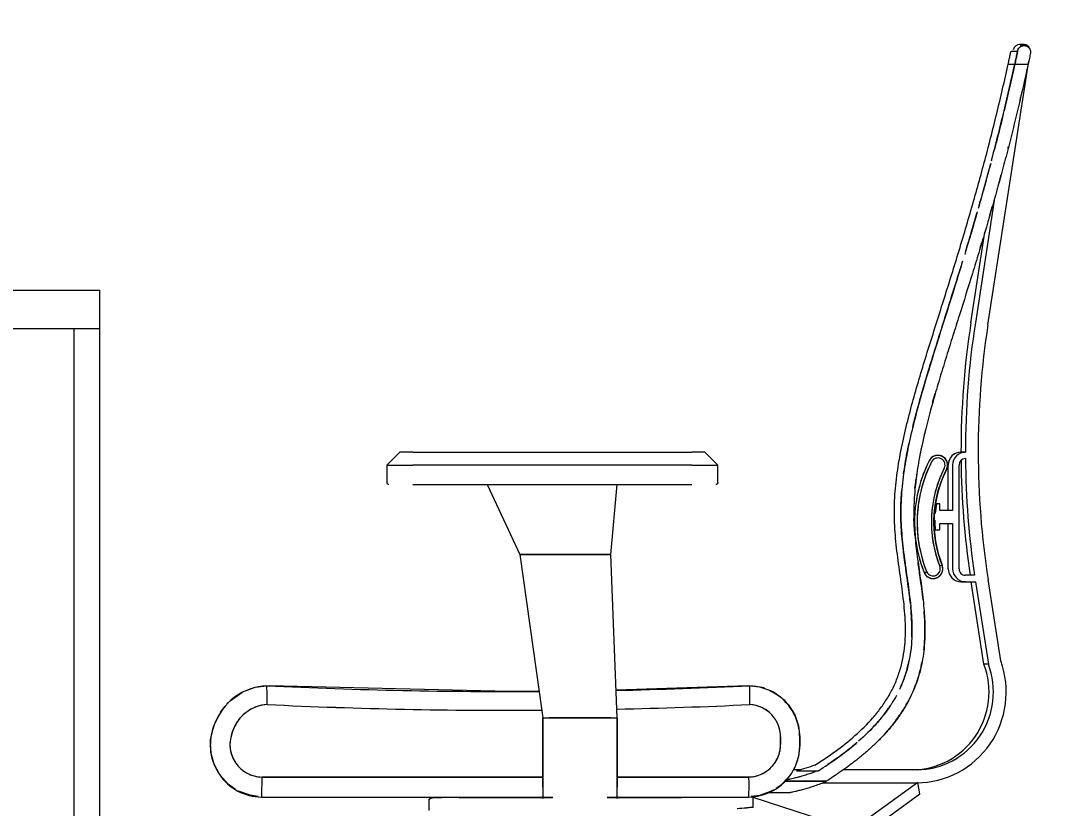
# Model space of a CAD drawing. Header units: millimetres. Extents: x -12186 to 152825, y -4386 to 9463.
# Drawn here: x 6203 to 7000, y 350 to 958 of the extents above; entities that cross this region are included whole.
import ezdxf

# ---------------------------------------------------------------- set-up
doc = ezdxf.new("R2010")
doc.units = ezdxf.units.MM
for name, color, linetype, lineweight in [('A-ANNO-DIMS', 211, 'Continuous', 5), ('A-ANNO-DIMS-100', 211, 'Continuous', 5), ('I-FURN', 30, 'Continuous', 5)]:
    doc.layers.add(name, color=color, linetype=linetype, lineweight=lineweight)
doc.styles.add('Arial_3', font='arial.ttf', dxfattribs={"width": 0.8, "height": 175})
doc.dimstyles.new('SVA_Arc_Length-1_8mm_BLUE_Arrow', dxfattribs={"dimscale": 304.8, "dimtxt": 178.545395, "dimasz": 1.041667, "dimexe": 0.656168, "dimexo": 0.0625, "dimgap": 0.164042, "dimtad": 1, "dimdec": 0, "dimrnd": 5, "dimzin": 0, "dimdsep": 46, "dimtxsty": 'Arial_3', "dimsah": 1, "dimcen": 0.09, "dimdle": 0.459318, "dimazin": 0, "dimtfac": 1, "dimtdec": 4, "dimtix": 1, "dimtmove": 0, "dimatfit": 3, "dimfxl": 1.148294, "dimfxlon": 1, "dimtvp": 1, "dimtfill": 1, "dimtolj": 1, "dimtzin": 0, "dimarcsym": 2})

# ---------------------------------------------------------------- blocks, each defined once
blk = doc.blocks.new('DSK05 - Client suite desking - 1600mm x 700mm x 720mm H_ 400mm x 500mm x 600mm H desk unit_ 50x20mm steel tubing and separator - Client suite desking-1039018-Section A-A')
at = {"layer": 'I-FURN'}
for p, q in [((5563.81, 750), (6263.81, 750)), ((5563.81, 750), (5563.81, 720)), ((6263.81, 720), (6263.81, 750)), ((5583.81, 720), (5563.81, 720)), ((5563.81, 720), (5563.81, 30)), ((5583.81, 50), (5583.81, 720)), ((6243.81, 720), (5583.81, 720)), ((5806.63, 630), (5806.63, 720)), ((6023.81, 720), (6023.81, 630)), ((6263.81, 720), (6243.81, 720)), ((6243.81, 720), (6243.81, 50)), ((6263.81, 30), (6263.81, 720)), ((5663.81, 630), (6163.81, 630)), ((5663.81, 70), (5663.81, 630)), ((6163.81, 70), (6163.81, 630)), ((6163.81, 70), (5663.81, 70)), ((5704.59, 50), (5704.59, 70)), ((5747.31, 70), (5747.31, 50)), ((6080.31, 50), (6080.31, 70)), ((6123.03, 70), (6123.03, 50)), ((6243.81, 50), (5583.81, 50)), ((5563.81, 30), (6263.81, 30))]:
    blk.add_line(p, q, dxfattribs=at)
blk = doc.blocks.new('CHR01 - Operating Chair - CHR01 - Operating Chair-V196-Section A-A')
at = {"layer": 'I-FURN'}
for p, q in [((6966.35, 934.4), (6971.46, 934.4)), ((6976.3, 939.43), (6972.88, 939.43)), ((6976.3, 939.43), (6972.88, 939.43)), ((6948.57, 723.22), (6980.12, 926.9)), ((6964.16, 924.26), (6969.28, 924.26)), ((6969.28, 924.26), (6979.54, 924.26)), ((6953.74, 821.01), (6938.84, 724.8)), ((6935.42, 724.8), (6946.24, 794.63)), ((6495.23, 625), (6485.23, 615)), ((6495.57, 625), (6495.23, 625)), ((6505.23, 625), (6495.23, 625)), ((6495.57, 625), (6495.23, 625)), ((6495.57, 625), (6495.23, 625)), ((6505.23, 625), (6720.23, 625)), ((6730.23, 625), (6720.23, 625)), ((6730.23, 625), (6729.89, 625)), ((6730.23, 625), (6729.89, 625)), ((6730.23, 625), (6729.89, 625)), ((6740.23, 615), (6730.23, 625)), ((6740.23, 615), (6730.23, 625)), ((6931.18, 624.99), (6927.77, 624.99)), ((6927.77, 624.99), (6931.18, 624.99)), ((6485.23, 615), (6485.23, 601.5)), ((6485.23, 615), (6505.23, 615)), ((6720.23, 615), (6505.23, 615)), ((6720.23, 615), (6740.23, 615)), ((6740.23, 601.5), (6740.23, 615)), ((6917.92, 580.06), (6917.92, 615)), ((6921.34, 615), (6921.34, 580.06)), ((6926.27, 535), (6926.27, 615)), ((6505.23, 600), (6720.23, 600)), ((6562.58, 600), (6587.73, 546.06)), ((6657.73, 546.06), (6662.73, 600)), ((6911.5, 585.06), (6908.79, 585.06)), ((6911.5, 580.06), (6911.5, 585.06)), ((6921.34, 580.06), (6911.5, 580.06)), ((6911.5, 565.06), (6911.5, 570.06)), ((6911.5, 570.06), (6921.34, 570.06)), ((6917.92, 535), (6917.92, 570.06)), ((6921.34, 570.06), (6921.34, 535)), ((6907.88, 565.06), (6911.5, 565.06)), ((6587.73, 546.1), (6605.35, 420)), ((6592.71, 546.1), (6587.73, 546.1)), ((6587.73, 546.06), (6592.73, 546.06)), ((6592.73, 546.1), (6652.73, 546.1)), ((6652.73, 546.06), (6592.73, 546.06)), ((6657.73, 546.1), (6652.73, 546.1)), ((6652.73, 546.06), (6657.73, 546.06)), ((6662.73, 420), (6657.73, 546.1)), ((6913.19, 537.74), (6911.37, 537.02)), ((6938.22, 530), (6931.19, 530)), ((6958.48, 463.94), (6948.67, 526.79)), ((6927.77, 525), (6931.19, 525)), ((6931.19, 525), (6927.77, 525)), ((6927.77, 525), (6931.19, 525)), ((6931.19, 525), (6938.98, 525)), ((6945.49, 461.39), (6935.57, 525)), ((6938.98, 525), (6948.91, 461.39)), ((6948.91, 461.39), (6945.49, 461.39)), ((6661.84, 441.51), (6763.56, 445)), ((6352.1, 414.57), (6351.22, 412.06)), ((6351.32, 412.33), (6352.2, 414.84)), ((6657.73, 420), (6610.35, 420)), ((6610.35, 420), (6657.73, 420)), ((6365.28, 406.78), (6365.12, 406.26)), ((6365.55, 407.67), (6366.42, 410.16)), ((6366.44, 410.17), (6365.57, 407.67)), ((6788.63, 405.28), (6788.64, 399.41)), ((6788.65, 399.4), (6788.64, 405.26)), ((6803.47, 398.89), (6803.47, 404.73)), ((6803.56, 405), (6803.56, 399.14)), ((6787.39, 391.52), (6787.55, 392.04)), ((6804.17, 380), (6798.48, 380)), ((6800.89, 379.04), (6817.18, 379.04)), ((6893.7, 380), (6836.58, 380)), ((6605.88, 374.38), (6388.71, 374.38)), ((6388.72, 374.38), (6605.88, 374.38)), ((6662.2, 374.38), (6764.06, 374.38)), ((6764.06, 374.38), (6662.2, 374.38)), ((6764.06, 374.38), (6764.08, 369.81)), ((6764.08, 369.81), (6764.08, 365.56)), ((6791.74, 371.1), (6824.02, 371.1)), ((6823.91, 371.1), (6791.74, 371.1)), ((6821.5, 370), (6893.7, 370)), ((6894.55, 370.17), (6844.11, 333.53)), ((6896.1, 361.41), (6894.55, 370.17)), ((6388.41, 358.87), (6613.11, 358.87)), ((6605.35, 357.8), (6605.35, 359.44)), ((6654.98, 358.87), (6764.02, 358.87)), ((6662.73, 359.44), (6662.73, 357.8)), ((6764.06, 361.85), (6764.02, 358.87)), ((6764.08, 365.56), (6764.06, 361.85)), ((6767.58, 350.93), (6767.58, 359.59)), ((6779.73, 362.48), (6796.14, 362.48)), ((6843.98, 323.54), (6896.1, 361.41)), ((6517.58, 357.13), (6517.58, 348.57)), ((6522.58, 358.57), (6522.24, 358.57)), ((6522.58, 358.57), (6522.41, 358.57)), ((6522.58, 358.57), (6527.58, 358.57)), ((6540.52, 358.57), (6539.58, 358.57)), ((6540.52, 358.57), (6539.58, 358.57)), ((6540.52, 358.57), (6575.89, 358.57)), ((6575.89, 358.57), (6612.9, 358.57)), ((6654.92, 358.57), (6691.07, 358.57)), ((6691.07, 358.57), (6704.74, 358.57)), ((6767.58, 350.93), (6767.58, 358.57)), ((6844.11, 333.53), (6767.58, 358.57))]:
    blk.add_line(p, q, dxfattribs=at)
at = {"layer": 'I-FURN', "flags": 128}
for points in [[(6916.68, 611.61), (6916.81, 611.88), (6916.93, 612.15), (6917.03, 612.43), (6917.13, 612.72), (6917.22, 613), (6917.29, 613.29), (6917.35, 613.59), (6917.4, 613.88), (6917.44, 614.18), (6917.47, 614.48), (6917.48, 614.78), (6917.49, 615.08), (6917.48, 615.38), (6917.46, 615.68), (6917.42, 615.98), (6917.38, 616.27), (6917.32, 616.57), (6917.25, 616.86), (6917.17, 617.15), (6917.08, 617.43), (6916.98, 617.72), (6916.86, 617.99), (6916.74, 618.27), (6916.6, 618.53), (6916.46, 618.79), (6916.3, 619.05), (6916.13, 619.3), (6915.95, 619.54), (6915.77, 619.78), (6915.57, 620), (6915.37, 620.22), (6915.16, 620.43), (6914.93, 620.64), (6914.7, 620.83), (6914.47, 621.01), (6914.22, 621.19), (6913.97, 621.35), (6913.72, 621.51), (6913.45, 621.65), (6913.18, 621.78), (6912.91, 621.91), (6912.63, 622.02), (6912.35, 622.12), (6912.06, 622.21), (6911.77, 622.28), (6911.48, 622.35), (6911.18, 622.4), (6910.89, 622.44), (6910.59, 622.47), (6910.29, 622.49), (6909.99, 622.5), (6909.69, 622.49), (6909.39, 622.48), (6909.09, 622.45), (6908.79, 622.4), (6908.5, 622.35), (6908.21, 622.28), (6907.92, 622.21), (6907.63, 622.12), (6907.35, 622.02), (6907.07, 621.91), (6906.79, 621.79), (6906.53, 621.65), (6906.26, 621.51), (6906, 621.35), (6905.75, 621.19), (6905.51, 621.02), (6905.27, 620.83), (6905.04, 620.64), (6904.82, 620.44), (6904.61, 620.23), (6904.4, 620.01), (6904.21, 619.78), (6904.02, 619.54), (6903.84, 619.3), (6903.68, 619.05), (6903.52, 618.8), (6903.37, 618.54), (6903.3, 618.39)], [(6903.3, 618.39), (6901.47, 614.61), (6899.8, 610.76), (6898.29, 606.84), (6896.93, 602.87), (6895.73, 598.84), (6894.69, 594.77), (6893.82, 590.66), (6893.11, 586.52), (6892.57, 582.36), (6892.19, 578.18), (6891.99, 573.98), (6891.95, 569.78), (6892.07, 565.58)], [(6913.26, 537.77), (6912, 541.14), (6910.88, 544.56), (6909.89, 548.03), (6909.05, 551.53), (6908.34, 555.06), (6907.78, 558.61), (6907.36, 562.19), (6907.09, 565.78), (6906.95, 569.37), (6906.96, 572.97), (6907.12, 576.57), (6907.42, 580.16), (6907.86, 583.73), (6908.44, 587.28), (6909.17, 590.81), (6910.04, 594.3), (6911.04, 597.76), (6912.19, 601.17), (6913.46, 604.54), (6914.88, 607.85), (6916.42, 611.1), (6916.68, 611.61)], [(6486.73, 600), (6486.67, 600), (6486.61, 600), (6486.55, 600.01), (6486.49, 600.02), (6486.43, 600.03), (6486.38, 600.04), (6486.32, 600.06), (6486.26, 600.08), (6486.2, 600.1), (6486.15, 600.12), (6486.09, 600.14), (6486.04, 600.17), (6485.99, 600.2), (6485.94, 600.23), (6485.89, 600.26), (6485.84, 600.3), (6485.79, 600.33), (6485.74, 600.37), (6485.7, 600.41), (6485.66, 600.45), (6485.62, 600.5), (6485.58, 600.54), (6485.54, 600.59), (6485.5, 600.64), (6485.47, 600.69), (6485.44, 600.74), (6485.41, 600.79), (6485.38, 600.85), (6485.36, 600.9), (6485.33, 600.96), (6485.31, 601.01), (6485.3, 601.07), (6485.28, 601.13), (6485.27, 601.19), (6485.25, 601.25), (6485.25, 601.3), (6485.24, 601.36), (6485.23, 601.42)], [(6486.73, 600), (6486.67, 600), (6486.61, 600), (6486.55, 600.01), (6486.49, 600.02), (6486.43, 600.03), (6486.38, 600.04), (6486.32, 600.06), (6486.26, 600.08), (6486.2, 600.1), (6486.15, 600.12), (6486.09, 600.14), (6486.04, 600.17), (6485.99, 600.2), (6485.94, 600.23), (6485.89, 600.26), (6485.84, 600.3), (6485.79, 600.33), (6485.74, 600.37), (6485.7, 600.41), (6485.66, 600.45), (6485.62, 600.5), (6485.58, 600.54), (6485.54, 600.59), (6485.5, 600.64), (6485.47, 600.69), (6485.44, 600.74), (6485.41, 600.79), (6485.38, 600.85), (6485.36, 600.9), (6485.33, 600.96), (6485.31, 601.01), (6485.3, 601.07), (6485.28, 601.13), (6485.27, 601.19), (6485.25, 601.25), (6485.25, 601.3), (6485.24, 601.36), (6485.23, 601.42)], [(6740.23, 601.44), (6740.23, 601.38), (6740.22, 601.32), (6740.21, 601.26), (6740.2, 601.2), (6740.19, 601.14), (6740.17, 601.09), (6740.16, 601.03), (6740.14, 600.97), (6740.11, 600.92), (6740.09, 600.86), (6740.06, 600.81), (6740.03, 600.75), (6740, 600.7), (6739.97, 600.65), (6739.94, 600.6), (6739.9, 600.56), (6739.86, 600.51), (6739.82, 600.47), (6739.78, 600.42), (6739.73, 600.38), (6739.69, 600.34), (6739.64, 600.31), (6739.59, 600.27), (6739.54, 600.24), (6739.49, 600.21), (6739.44, 600.18), (6739.39, 600.15), (6739.33, 600.12), (6739.28, 600.1), (6739.22, 600.08), (6739.16, 600.06), (6739.11, 600.05), (6739.05, 600.03), (6738.99, 600.02), (6738.93, 600.01), (6738.87, 600.01), (6738.81, 600), (6738.75, 600), (6738.73, 600)], [(6740.23, 601.44), (6740.23, 601.38), (6740.22, 601.32), (6740.21, 601.26), (6740.2, 601.2), (6740.19, 601.14), (6740.17, 601.09), (6740.16, 601.03), (6740.14, 600.97), (6740.11, 600.92), (6740.09, 600.86), (6740.06, 600.81), (6740.03, 600.75), (6740, 600.7), (6739.97, 600.65), (6739.94, 600.6), (6739.9, 600.56), (6739.86, 600.51), (6739.82, 600.47), (6739.78, 600.42), (6739.73, 600.38), (6739.69, 600.34), (6739.64, 600.31), (6739.59, 600.27), (6739.54, 600.24), (6739.49, 600.21), (6739.44, 600.18), (6739.39, 600.15), (6739.33, 600.12), (6739.28, 600.1), (6739.22, 600.08), (6739.16, 600.06), (6739.11, 600.05), (6739.05, 600.03), (6738.99, 600.02), (6738.93, 600.01), (6738.87, 600.01), (6738.81, 600), (6738.75, 600), (6738.73, 600)], [(6893.21, 554.73), (6893.46, 553.07), (6894.26, 548.95), (6895.22, 544.86), (6896.34, 540.81), (6897.62, 536.81), (6899.07, 532.87), (6899.57, 531.61)], [(6899.57, 531.61), (6899.71, 531.34), (6899.86, 531.08), (6900.02, 530.83), (6900.19, 530.58), (6900.37, 530.34), (6900.56, 530.11), (6900.76, 529.89), (6900.97, 529.67), (6901.19, 529.47), (6901.42, 529.27), (6901.65, 529.08), (6901.89, 528.9), (6902.14, 528.73), (6902.39, 528.57), (6902.65, 528.42), (6902.92, 528.28), (6903.19, 528.16), (6903.46, 528.04), (6903.74, 527.93), (6904.03, 527.84), (6904.32, 527.75), (6904.61, 527.68), (6904.9, 527.62), (6905.2, 527.57), (6905.5, 527.54), (6905.79, 527.51), (6906.09, 527.5), (6906.39, 527.5), (6906.69, 527.51), (6906.99, 527.54), (6907.29, 527.57), (6907.59, 527.62), (6907.88, 527.68), (6908.17, 527.75), (6908.46, 527.83), (6908.75, 527.92), (6909.03, 528.03), (6909.3, 528.15), (6909.58, 528.27), (6909.84, 528.41), (6910.1, 528.56), (6910.36, 528.72), (6910.6, 528.89), (6910.85, 529.07), (6911.08, 529.26), (6911.3, 529.45), (6911.52, 529.66), (6911.73, 529.87), (6911.93, 530.1), (6912.12, 530.33), (6912.31, 530.57), (6912.48, 530.81), (6912.64, 531.07), (6912.79, 531.32), (6912.93, 531.59), (6913.07, 531.86), (6913.19, 532.13), (6913.29, 532.41), (6913.39, 532.7), (6913.48, 532.98), (6913.55, 533.27), (6913.62, 533.57), (6913.67, 533.86), (6913.71, 534.16), (6913.74, 534.46), (6913.75, 534.76), (6913.75, 535.06), (6913.75, 535.36), (6913.73, 535.66), (6913.69, 535.96), (6913.65, 536.25), (6913.59, 536.55), (6913.53, 536.84), (6913.45, 537.13), (6913.36, 537.41), (6913.25, 537.7), (6913.23, 537.76)], [(6361.86, 430.78), (6364.31, 433.21), (6373.35, 439.62), (6375.2, 440.56)], [(6375.45, 440.68), (6383.68, 443.64), (6394.68, 445)], [(6394.68, 445), (6579.12, 440.63), (6602.39, 440.7)], [(6763.56, 445), (6772.46, 444), (6780.91, 441.04), (6788.5, 436.27), (6794.83, 429.94), (6799.59, 422.36), (6802.55, 413.9), (6803.56, 405)], [(6352.2, 414.84), (6357.11, 424.78), (6360.1, 428.79)], [(6605.35, 420), (6605.35, 400.54), (6605.35, 388.67), (6605.35, 381.18), (6605.35, 375.89), (6605.35, 371.97), (6605.35, 369.09), (6605.35, 366.85), (6605.35, 365.04), (6605.35, 363.53), (6605.35, 362.18), (6605.35, 360.86), (6605.35, 359.44), (6605.35, 357.8)], [(6605.35, 366.62), (6605.35, 368.32), (6605.35, 370.05), (6605.35, 371.93), (6605.35, 374.06), (6605.35, 376.51), (6605.35, 379.18), (6605.35, 381.78), (6605.35, 384.71), (6605.35, 389.79), (6605.35, 400.72), (6605.35, 420)], [(6605.35, 420), (6605.52, 420), (6606.02, 420), (6606.81, 420), (6607.85, 420), (6609.06, 420), (6610.35, 420)], [(6657.73, 420), (6659.03, 420), (6660.23, 420), (6661.27, 420), (6662.06, 420), (6662.56, 420), (6662.73, 420)], [(6662.73, 357.8), (6662.73, 359.44), (6662.73, 360.86), (6662.73, 362.18), (6662.73, 363.53), (6662.73, 365.04), (6662.73, 366.85), (6662.73, 369.09), (6662.73, 371.97), (6662.73, 375.89), (6662.73, 381.18), (6662.73, 388.67), (6662.73, 400.54), (6662.73, 420)], [(6662.73, 420), (6662.73, 400.72), (6662.73, 389.79), (6662.73, 384.71), (6662.73, 381.78), (6662.73, 379.18), (6662.73, 376.51), (6662.73, 374.06), (6662.73, 371.93), (6662.73, 370.05), (6662.73, 368.32), (6662.73, 366.62)], [(6349.47, 393.53), (6349.27, 403.04), (6351.32, 412.33)], [(6803.56, 399.14), (6802.55, 390.24), (6799.59, 381.78), (6798.52, 379.7)], [(6356.14, 376.45), (6351.92, 384.34), (6349.51, 393.26)], [(6368.56, 364.8), (6362.85, 368.94), (6356.57, 375.83)], [(6797.16, 377.44), (6794.83, 374.2), (6788.5, 367.86), (6785.25, 365.54)], [(6385.88, 359.27), (6379.64, 360.27), (6370.81, 363.55)], [(6782.98, 364.17), (6780.91, 363.1), (6772.46, 360.14), (6765.95, 359.21)]]:
    blk.add_lwpolyline(points, dxfattribs=at)
at = {"layer": 'I-FURN'}
for centre, radius, start, end in [((6909.99, 615), 7.5, 333.10345, 153.10345), ((6909.99, 615), 7.5, 63.10345, 108.10345), ((6909.99, 615), 7.5, 72.36113, 93.10345), ((6909.99, 615), 7.5, 82.51005, 93.10345), ((6996.94, 570.89), 103, 153.10345, 201.92044), ((6996.94, 570.89), 105, 153.10345, 168.56772), ((6996.94, 570.89), 103, 153.10345, 167.75228), ((6996.94, 570.89), 105, 153.10345, 158.29576), ((6909.99, 615), 7.5, 118.91051, 153.10345), ((6909.99, 615), 5.5, 333.10345, 153.10345), ((6909.99, 615), 5.5, 333.10345, 153.10345), ((6909.99, 615), 7.5, 22.70557, 53.84578), ((6909.99, 615), 7.5, 333.10345, 7.2964), ((6996.94, 570.89), 92, 153.10345, 201.59352), ((6996.94, 570.89), 92, 153.10345, 201.59352), ((6996.94, 570.89), 90, 153.10345, 201.59352), ((6996.94, 570.89), 92, 153.10345, 165.44163), ((6996.94, 570.89), 90, 153.10345, 157.35995), ((6996.94, 570.89), 90, 153.10345, 154.05082), ((6996.94, 570.89), 105, 166.34657, 170.36968), ((6996.94, 570.89), 105, 167.75154, 170.36968), ((6996.94, 570.89), 103, 167.75516, 187.26554), ((6996.94, 570.89), 90, 167.66257, 171.94952), ((6996.94, 570.89), 90, 165.44163, 167.63836), ((6996.94, 570.89), 103, 170.46835, 172.09926), ((6996.94, 570.89), 92, 171.9719, 182.72507), ((6996.94, 570.89), 105, 175.80427, 191.33468), ((6996.94, 570.89), 105, 182.34825, 185.19339), ((6996.94, 570.89), 90, 180.33935, 181.31963), ((6996.94, 570.89), 90, 182.03592, 187.0344), ((6996.94, 570.89), 105, 182.95596, 185.19339), ((6996.94, 570.89), 105, 186.23046, 189.66319), ((6996.94, 570.89), 105, 186.23046, 187.32368), ((6996.94, 570.89), 103, 182.92463, 184.55466), ((6996.94, 570.89), 103, 187.27048, 201.92044), ((6996.94, 570.89), 92, 187.05861, 201.32829), ((6996.94, 570.89), 105, 195.64717, 201.97177), ((6996.94, 570.89), 105, 195.68435, 201.97177), ((6996.94, 570.89), 90, 197.33702, 201.59352), ((6906.25, 535), 7.5, 206.89655, 21.59352), ((6906.25, 535), 5.5, 207.72761, 21.59352), ((6906.25, 535), 5.5, 207.72761, 21.59352), ((6996.94, 570.89), 90, 200.62428, 201.59352), ((6906.25, 535), 7.5, 348.32602, 21.59352), ((6906.25, 535), 7.5, 213.4729, 265.12887), ((6906.25, 535), 7.5, 236.01271, 294.24503), ((6906.25, 535), 7.5, 249.58894, 265.12887), ((6906.25, 535), 5.5, 265.68291, 309.14939), ((6906.25, 535), 5.5, 273.81126, 294.66056), ((6906.25, 535), 7.5, 300.44373, 334.38159), ((6763.56, 405), 40, 71.4219, 75), ((6763.56, 405), 40, 71.4219, 75), ((6763.56, 405), 40, 56.56061, 61.91702), ((6763.56, 405), 40, 56.56061, 61.91702), ((6763.56, 405), 40, 42.23201, 47.76799), ((6763.56, 405), 40, 42.23201, 47.76799), ((6763.56, 405), 40, 28.08298, 32.94621), ((6763.56, 405), 40, 28.08298, 32.94621), ((6763.56, 405), 40, 15, 18.5781), ((6763.56, 405), 40, 15, 18.5781), ((6763.56, 399.14), 40, 341.4219, 345), ((6763.56, 399.14), 40, 341.4219, 345), ((6690.72, 1568.49), 1210, 269.04262, 269.89077), ((6763.56, 399.14), 40, 285, 288.5781), ((6763.56, 399.14), 40, 285, 288.5781), ((6690.72, 1558.49), 1210, 273.05423, 273.40495)]:
    blk.add_arc(centre, radius, start, end, dxfattribs=at)
for centre, major_axis, ratio, start_param, end_param in [((6972.88, 934.43), (0, 5), 0.984808, 6.127178, 7.69796), ((6972.88, 934.43), (0, 5), 0.984808, 6.127178, 7.69796), ((6976.3, 934.43), (0, 5), 0.984808, 1.152977, 1.277633), ((6976.3, 934.43), (0, 5), 0.984808, 5.341787, 6.912569), ((6976.3, 934.43), (0, 5), 0.984808, 5.341787, 6.650772), ((7558.05, 625.35), (0, 640), 0.984808, 1.414774, 1.571345), ((7561.46, 625.35), (0, 640), 0.984808, 1.414774, 1.571345), ((7561.46, 625.35), (0, 630), 0.984808, 1.414803, 1.727876), ((6927.77, 615), (0, 10), 0.984808, 0, 1.570796), ((6927.77, 615), (0, 10), 0.984808, 0, 0.785398), ((6931.18, 615), (0, 10), 0.984808, 0, 1.570796), ((6931.2, 615), (0, 5.01), 0.984808, 0, 1.570796), ((7558.05, 625.35), (0, 640), 0.984808, 1.581267, 1.72033), ((7561.46, 625.35), (0, 640), 0.984808, 1.579135, 1.72033), ((6996.32, 570.89), (0, 90), 0.984808, 1.412767, 1.494409), ((6996.32, 570.89), (0, 90), 0.984808, 1.5536, 1.635692), ((6927.77, 535), (0, 10), 0.984808, 1.570796, 3.141593), ((6931.19, 535), (0, 10), 0.984808, 1.570796, 3.141593), ((6931.19, 535), (0, 5), 0.984808, 1.570796, 3.141593), ((6927.77, 535), (0, 10), 0.984808, 2.617994, 3.141593), ((6893.7, 440), (0, 70), 0.984808, 3.141593, 5.061455), ((6890.29, 440), (0, 60), 0.984808, 3.141593, 5.076891), ((6893.7, 440), (0, 60), 0.984808, 3.141593, 5.076891), ((6394.67, 399.82), (-43.08, 13.19), 0.99849, 5.054016, 6.246812), ((6575.74, 4320.08), (-3714.79, 1137.81), 0.99849, 1.820444, 1.874467), ((6575.74, 4320.08), (-3714.79, 1137.81), 0.99849, 1.889768, 1.916299), ((6763.44, 404.79), (-38.28, 11.73), 0.99849, 4.461436, 4.973345), ((6763.44, 404.79), (-38.28, 11.73), 0.99849, 3.437617, 4.424123), ((6394.83, 400.35), (-28.74, 8.8), 0.99849, 5.074652, 6.246812), ((6394.84, 400.35), (-28.74, 8.8), 0.99849, 5.074982, 6.012238), ((6575.9, 4320.6), (-3729.13, 1142.21), 0.99849, 1.820639, 1.874959), ((6575.91, 4320.6), (-3729.14, 1142.21), 0.99849, 1.820639, 1.874946), ((6575.91, 4320.6), (-3729.14, 1142.21), 0.99849, 1.889786, 1.916115), ((6575.9, 4320.6), (-3729.13, 1142.21), 0.99849, 1.889792, 1.916117), ((6763.6, 405.32), (-23.94, 7.33), 0.99849, 3.437617, 4.950983), ((6763.61, 405.31), (-23.94, 7.33), 0.99849, 4.446968, 4.950965), ((6763.61, 405.31), (-23.94, 7.33), 0.99849, 4.194811, 4.446379), ((6394.84, 400.35), (-28.74, 8.8), 0.99849, 6.012726, 6.246749), ((6763.61, 405.31), (-23.94, 7.33), 0.99849, 3.690003, 3.941794), ((6389.1, 398.91), (-38.34, 11.74), 0.99849, 6.246209, 8.133431), ((6389.26, 399.43), (-24, 7.35), 0.99849, 6.246209, 8.128628), ((6389.27, 399.43), (-24, 7.35), 0.99849, 6.246494, 6.481177), ((6389.27, 399.43), (-24, 7.35), 0.99849, 0.198575, 0.433345), ((6763.44, 398.85), (-38.28, 11.73), 0.99849, 1.881969, 3.440155), ((6763.6, 399.38), (-23.94, 7.33), 0.99849, 1.886022, 3.440155), ((6763.61, 399.38), (-23.94, 7.33), 0.99849, 3.200083, 3.440228), ((6389.27, 399.43), (-24, 7.35), 0.99849, 0.433842, 0.668691), ((6763.61, 399.38), (-23.94, 7.33), 0.99849, 2.922128, 3.181273), ((6389.27, 399.43), (-24, 7.35), 0.99849, 0.669109, 0.904028), ((6389.27, 399.43), (-24, 7.35), 0.99849, 0.904375, 1.139355), ((6763.61, 399.38), (-23.94, 7.33), 0.99849, 2.713319, 2.858767), ((6763.44, 398.85), (-23.94, 7.33), 0.99849, 2.997777, 3.057364), ((6763.45, 398.85), (-23.94, 7.33), 0.99849, 3.000072, 3.052467), ((6389.27, 399.43), (-24, 7.35), 0.99849, 1.139642, 1.374279), ((6389.27, 399.43), (-24, 7.35), 0.99849, 1.374909, 1.609685), ((6389.27, 399.43), (-24, 7.35), 0.99849, 1.610176, 1.845053), ((6763.61, 399.38), (-23.94, 7.33), 0.99849, 1.885638, 2.126841), ((6763.61, 399.38), (-23.94, 7.33), 0.99849, 2.144693, 2.369162), ((6763.61, 399.38), (-23.94, 7.33), 0.99849, 2.466185, 2.662983), ((6757.31, 528.16), (-136.34, 87.41), 0.977527, 2.512195, 2.515971)]:
    blk.add_ellipse(centre, major_axis=major_axis, ratio=ratio, start_param=start_param, end_param=end_param, dxfattribs=at)
for points in [[(6964.16, 924.26), (6964.44, 925.57), (6964.99, 928.06), (6965.74, 931.53), (6966.16, 933.49), (6966.35, 934.4)], [(6971.46, 934.4), (6971.27, 933.49), (6971.06, 932.51), (6970.83, 931.44)], [(6970.83, 931.45), (6971.06, 932.52), (6971.27, 933.51), (6971.46, 934.4)], [(6981.39, 932.84), (6981.12, 931.62), (6980.55, 928.91), (6979.89, 925.84), (6979.54, 924.26)], [(6970.09, 928.02), (6969.83, 926.82), (6969.56, 925.57), (6969.28, 924.26)], [(6969.28, 924.26), (6969.56, 925.55), (6969.83, 926.81), (6970.09, 928.02)], [(6970.09, 928.02), (6970.35, 929.22), (6970.6, 930.37), (6970.83, 931.45)], [(6970.83, 931.44), (6970.6, 930.37), (6970.35, 929.22), (6970.09, 928.02)], [(6969.28, 924.26), (6966.65, 912.27), (6963.9, 900.28), (6961.02, 888.36)], [(6973.08, 895.72), (6973.26, 896.5), (6973.58, 897.87), (6973.78, 898.71), (6973.85, 899)], [(6964.05, 859.1), (6964.18, 859.62), (6964.32, 860.14), (6964.45, 860.66)], [(6950.71, 847.71), (6949.97, 844.93), (6949.23, 842.18), (6948.49, 839.43)], [(6943.65, 821.93), (6942.82, 818.99), (6941.99, 816.03), (6941.13, 813.06)], [(6940.37, 810.41), (6937.25, 799.57), (6933.93, 788.38), (6930.63, 777.53)], [(6905.94, 663.25), (6906.6, 665.6), (6907.26, 667.95), (6907.94, 670.29)], [(6885.09, 618.12), (6885.59, 621.01), (6886.13, 623.9), (6886.7, 626.77)], [(6892.32, 596.92), (6892.54, 599.24), (6892.79, 601.55), (6893.08, 603.86)], [(6881.67, 589.02), (6881.55, 586.82), (6881.47, 584.62), (6881.42, 582.43)], [(6884.2, 542.57), (6883.98, 544.24), (6883.76, 545.91), (6883.56, 547.57)], [(6883.67, 546.67), (6884.16, 542.79), (6884.69, 538.92), (6885.24, 535.05)], [(6885.55, 532.84), (6885.43, 533.67), (6885.31, 534.51), (6885.19, 535.34)], [(6889.57, 498.71), (6889.73, 496.28), (6889.84, 493.85), (6889.9, 491.42)], [(6392.87, 430.3), (6392.83, 433.35), (6392.77, 439.21), (6392.69, 443.35), (6392.65, 444.77)], [(6765.05, 430.28), (6765.06, 431.8), (6765.05, 434.79), (6765.01, 438.86), (6764.95, 442.29), (6764.9, 444.03), (6764.87, 444.75)], [(6872.57, 428.29), (6872.17, 427.7), (6871.76, 427.12), (6871.36, 426.55)], [(6817.79, 379.25), (6822.68, 382.3), (6832.6, 388.87), (6842.31, 396.38), (6846.96, 400.35)], [(6815.17, 383.6), (6812.83, 382.73), (6808.11, 381.09), (6803.31, 379.68), (6800.89, 379.04)], [(6388.71, 374.38), (6388.69, 372.83), (6388.65, 369.76), (6388.57, 365.47), (6388.49, 361.73), (6388.44, 359.73), (6388.41, 358.87)], [(6823.03, 370.56), (6823.18, 370.65), (6823.47, 370.83), (6823.76, 371.01), (6823.91, 371.1)]]:
    blk.add_open_spline(points, degree=3, dxfattribs=at)
for points, knots in [([(6971.46, 934.4), (6971.51, 934.68), (6971.64, 935.23), (6971.91, 935.86), (6972.18, 936.32), (6972.4, 936.63), (6972.6, 936.88), (6972.75, 937.05), (6972.85, 937.14), (6972.92, 937.21), (6972.99, 937.28), (6973.08, 937.37), (6973.25, 937.52), (6973.45, 937.67), (6973.66, 937.82), (6973.83, 937.93), (6973.99, 938.01), (6974.12, 938.08), (6974.22, 938.13), (6974.32, 938.18), (6974.47, 938.25), (6974.66, 938.33), (6974.9, 938.41), (6975.24, 938.51), (6975.69, 938.6), (6976.14, 938.64), (6976.5, 938.65), (6976.88, 938.63), (6977.27, 938.58), (6977.64, 938.5), (6977.91, 938.42), (6978.13, 938.35), (6978.28, 938.29), (6978.44, 938.22), (6978.61, 938.14), (6978.81, 938.05), (6978.99, 937.94), (6979.21, 937.8), (6979.42, 937.66), (6979.59, 937.52), (6979.69, 937.44), (6979.77, 937.37), (6979.84, 937.3), (6979.94, 937.21), (6980.1, 937.05), (6980.31, 936.81), (6980.54, 936.51), (6980.76, 936.18), (6980.95, 935.83), (6981.11, 935.46), (6981.24, 935.07), (6981.38, 934.52), (6981.48, 933.78), (6981.44, 933.15), (6981.39, 932.84)], [0, 0, 0, 0, 0.055556, 0.111111, 0.138889, 0.166667, 0.194444, 0.208333, 0.215278, 0.222222, 0.229167, 0.236111, 0.25, 0.277778, 0.291667, 0.305556, 0.319444, 0.326389, 0.333333, 0.340278, 0.347222, 0.361111, 0.375, 0.388889, 0.416667, 0.444444, 0.458333, 0.472222, 0.5, 0.513889, 0.527778, 0.541667, 0.548611, 0.555556, 0.569444, 0.583333, 0.597222, 0.611111, 0.638889, 0.652778, 0.659722, 0.666667, 0.673611, 0.680556, 0.694444, 0.722222, 0.75, 0.777778, 0.805556, 0.833333, 0.861111, 0.888889, 0.944444, 1, 1, 1, 1]), ([(6976.23, 938.64), (6976.32, 938.64), (6976.5, 938.65), (6976.88, 938.63), (6977.27, 938.58), (6977.64, 938.5), (6977.91, 938.42), (6978.13, 938.35), (6978.24, 938.3), (6978.28, 938.29)], [-0.5555556, -0.5555556, -0.5555556, -0.5555556, -0.5416667, -0.5277778, -0.5, -0.4861111, -0.4722222, -0.4583333, -0.4513889, -0.4513889, -0.4513889, -0.4513889]), ([(6815.17, 383.6), (6820.32, 386.82), (6830.85, 393.82), (6846.31, 406.02), (6857.85, 417.42), (6865.88, 427.36), (6871.2, 435.2), (6875.85, 443.7), (6879.63, 452.79), (6882.37, 462.17), (6884.06, 471.47), (6884.91, 480.79), (6885.04, 490.4), (6884.56, 500.1), (6883.64, 509.78), (6882.43, 519.44), (6880.59, 532.43), (6878.26, 548.67), (6876.7, 564.82), (6876.32, 577.75), (6876.6, 590.6), (6878.07, 606.63), (6881.23, 625.7), (6885.39, 644.51), (6890.29, 663.25), (6895.53, 681.44), (6901.04, 699.56), (6906.94, 718.42), (6912.93, 737.36), (6918.6, 755.41), (6926.04, 779.42), (6933.83, 805.53), (6940.74, 829.99), (6945.74, 848.33), (6950.66, 867.18), (6956.94, 892.41), (6961.36, 911.52), (6964.16, 924.26)], [0, 0, 0, 0, 0.033333, 0.066667, 0.1, 0.116667, 0.133333, 0.15, 0.166667, 0.183333, 0.2, 0.216667, 0.233333, 0.25, 0.266667, 0.283333, 0.3, 0.333333, 0.366667, 0.383333, 0.4, 0.433333, 0.466667, 0.5, 0.533333, 0.566667, 0.6, 0.633333, 0.666667, 0.7, 0.733333, 0.8, 0.833333, 0.866667, 0.9, 0.933333, 1, 1, 1, 1]), ([(6979.54, 924.26), (6977.17, 913.36), (6973.44, 897), (6968.17, 875.3), (6964.07, 859.07), (6959.85, 843.02), (6954.03, 821.65), (6947.77, 799.84), (6941.47, 778.75), (6935.03, 757.66), (6928.24, 736.07), (6921.57, 714.95), (6916.6, 699.08), (6911.73, 683.23), (6905.47, 661.99), (6899.7, 640.36), (6895.23, 618.76), (6893.15, 605.25), (6892.02, 594.22), (6891.5, 585.85), (6891.35, 577.51), (6891.59, 569.29), (6892.16, 561.09), (6893.01, 552.79), (6894.05, 544.46), (6895.21, 536.14), (6896.41, 527.8), (6897.56, 519.39), (6898.59, 510.97), (6899.4, 502.6), (6899.91, 494.24), (6900.05, 485.84), (6899.73, 477.49), (6898.9, 469.26), (6897.49, 461.12), (6895.47, 453.04), (6892.82, 445.15), (6889.58, 437.55), (6885.77, 430.23), (6881.39, 423.16), (6877.34, 417.53), (6873.9, 413.18), (6871.22, 410.02), (6868.45, 406.92), (6864.63, 402.88), (6859.63, 398), (6854.48, 393.42), (6850.34, 389.95), (6847.25, 387.47), (6844.19, 385.1), (6840.13, 382.05), (6833.14, 377.06), (6827.45, 373.34), (6823.91, 371.1)], [0, 0, 0, 0, 0.055556, 0.083333, 0.111111, 0.138889, 0.166667, 0.222222, 0.25, 0.277778, 0.333333, 0.361111, 0.388889, 0.416667, 0.444444, 0.5, 0.527778, 0.555556, 0.569444, 0.583333, 0.597222, 0.611111, 0.625, 0.638889, 0.652778, 0.666667, 0.680556, 0.694444, 0.708333, 0.722222, 0.736111, 0.75, 0.763889, 0.777778, 0.791667, 0.805556, 0.819444, 0.833333, 0.847222, 0.861111, 0.875, 0.881944, 0.888889, 0.895833, 0.902778, 0.916667, 0.930556, 0.9375, 0.944444, 0.951389, 0.958333, 0.972222, 1, 1, 1, 1]), ([(6951.26, 849.77), (6951.51, 850.73), (6953.32, 857.59), (6956.64, 870.47), (6962.53, 894.33), (6966.66, 912.31), (6969.28, 924.26)], [0.8698797, 0.8698797, 0.8698797, 0.8698797, 0.875, 0.90625, 0.9375, 1, 1, 1, 1]), ([(6960.4, 885.77), (6958.85, 879.38), (6956.46, 869.8), (6954.01, 860.25), (6953.17, 857.06)], [0.06666667, 0.06666667, 0.06666667, 0.06666667, 0.1, 0.11683338, 0.11683338, 0.11683338, 0.11683338]), ([(6941.71, 815.07), (6941.94, 815.87), (6945.05, 826.82), (6948.02, 837.59), (6950.71, 847.69)], [0.80828553, 0.80828553, 0.80828553, 0.80828553, 0.8125, 0.8661962, 0.8661962, 0.8661962, 0.8661962]), ([(6956.55, 830.96), (6956.92, 832.32), (6957.66, 835), (6958.39, 837.69), (6958.74, 839.02)], [0.88640857, 0.88640857, 0.88640857, 0.88640857, 0.89473684, 0.90291935, 0.90291935, 0.90291935, 0.90291935]), ([(6947.29, 835.05), (6946.75, 833.06), (6945.95, 830.15), (6945.14, 827.23), (6944.88, 826.31)], [0.15592795, 0.15592795, 0.15592795, 0.15592795, 0.16666667, 0.17165626, 0.17165626, 0.17165626, 0.17165626]), ([(6949.72, 806.73), (6949.98, 807.63), (6950.75, 810.31), (6951.52, 813), (6952.03, 814.79)], [0.83649776, 0.83649776, 0.83649776, 0.83649776, 0.84210526, 0.85321997, 0.85321997, 0.85321997, 0.85321997]), ([(6931.19, 779.35), (6931.45, 780.21), (6933.47, 786.9), (6936.57, 797.29), (6939.34, 806.84), (6940.38, 810.42)], [0.74537337, 0.74537337, 0.74537337, 0.74537337, 0.75, 0.78125, 0.80010323, 0.80010323, 0.80010323, 0.80010323]), ([(6942.65, 782.73), (6942.81, 783.25), (6943.21, 784.58), (6943.6, 785.9), (6943.84, 786.69)], [0.786190551, 0.786190551, 0.786190551, 0.786190551, 0.789473684, 0.794480144, 0.794480144, 0.794480144, 0.794480144]), ([(6929.01, 772.2), (6927.1, 765.96), (6923.33, 753.79), (6917.58, 735.5), (6911.58, 716.49), (6905.64, 697.54), (6900.06, 679.14), (6894.76, 660.68), (6889.89, 641.87), (6885.78, 622.99), (6883.21, 606.84), (6881.92, 593.85), (6881.39, 584.16), (6881.34, 574.46), (6881.8, 564.69), (6882.67, 554.91), (6883.83, 545.14), (6885.18, 535.36), (6886.6, 525.54), (6887.93, 515.73), (6888.74, 508.65), (6889.09, 504.82), (6889.14, 504.24)], [0.2666667, 0.2666667, 0.2666667, 0.2666667, 0.3, 0.3333333, 0.3666667, 0.4, 0.4333333, 0.4666667, 0.5, 0.5333333, 0.5666667, 0.5833333, 0.6, 0.6166667, 0.6333333, 0.65, 0.6666667, 0.6833333, 0.7, 0.7166667, 0.7333333, 0.7363151, 0.7363151, 0.7363151, 0.7363151]), ([(6890.53, 644), (6891.79, 649.16), (6894.68, 660.33), (6899.57, 677.47), (6904.76, 694.64), (6911.85, 717.41), (6920.37, 744.25), (6926.47, 763.88), (6929, 772.17)], [0.5041647, 0.5041647, 0.5041647, 0.5041647, 0.53125, 0.5625, 0.59375, 0.625, 0.6875, 0.7324662, 0.7324662, 0.7324662, 0.7324662]), ([(6907.92, 670.23), (6907, 667.04), (6905.97, 663.39), (6904.96, 659.73), (6904.83, 659.24)], [0.44845216, 0.44845216, 0.44845216, 0.44845216, 0.46875, 0.47189261, 0.47189261, 0.47189261, 0.47189261]), ([(6900.1, 641), (6899.28, 637.58), (6898.2, 632.87), (6897.2, 628.16), (6896.94, 626.91)], [0.51016632, 0.51016632, 0.51016632, 0.51016632, 0.53125, 0.53884606, 0.53884606, 0.53884606, 0.53884606]), ([(6883.54, 608.18), (6884.26, 613.43), (6885.57, 621.21), (6887.14, 628.98), (6887.69, 631.56)], [0.44139301, 0.44139301, 0.44139301, 0.44139301, 0.46875, 0.48235982, 0.48235982, 0.48235982, 0.48235982]), ([(6886.88, 627.65), (6886.31, 624.85), (6885.71, 621.67), (6885.15, 618.48), (6885.09, 618.11)], [0.535534, 0.535534, 0.535534, 0.535534, 0.55263158, 0.55489094, 0.55489094, 0.55489094, 0.55489094]), ([(6893.83, 609.4), (6893.36, 606.16), (6892.71, 601.08), (6892.22, 595.99), (6892.07, 594.14)], [0.57424059, 0.57424059, 0.57424059, 0.57424059, 0.59375, 0.60490566, 0.60490566, 0.60490566, 0.60490566]), ([(6888.75, 508.29), (6888.54, 510.3), (6887.96, 515.42), (6886.86, 523.64), (6885.1, 535.93), (6882.98, 551.17), (6881.32, 569.38), (6881.32, 584.21), (6881.9, 592.88), (6882.12, 595.45)], [0.2710342, 0.2710342, 0.2710342, 0.2710342, 0.28125, 0.296875, 0.3125, 0.34375, 0.375, 0.40625, 0.4194367, 0.4194367, 0.4194367, 0.4194367]), ([(6881.39, 579.3), (6881.4, 581.83), (6881.5, 585.89), (6881.72, 589.94), (6881.82, 591.46)], [0.36723677, 0.36723677, 0.36723677, 0.36723677, 0.38235294, 0.39143016, 0.39143016, 0.39143016, 0.39143016]), ([(6891.43, 576.05), (6891.46, 573.6), (6891.61, 569.13), (6891.92, 564.65), (6892.08, 562.64)], [0.64147474, 0.64147474, 0.64147474, 0.64147474, 0.65625, 0.66827368, 0.66827368, 0.66827368, 0.66827368]), ([(6892.21, 561.01), (6892.02, 563.25), (6891.71, 567.5), (6891.53, 571.74), (6891.47, 573.74)], [0.32871171, 0.32871171, 0.32871171, 0.32871171, 0.34210526, 0.35408973, 0.35408973, 0.35408973, 0.35408973]), ([(6894.63, 540.29), (6894.76, 539.37), (6895.61, 533.29), (6896.82, 524.96), (6897.79, 517.47), (6898.07, 515.2)], [0.71317174, 0.71317174, 0.71317174, 0.71317174, 0.71875, 0.75, 0.76356734, 0.76356734, 0.76356734, 0.76356734]), ([(6898.55, 511), (6897.92, 516.8), (6896.59, 526.56), (6895.18, 536.31), (6894.64, 540.27)], [0.22816856, 0.22816856, 0.22816856, 0.22816856, 0.26315789, 0.28709068, 0.28709068, 0.28709068, 0.28709068]), ([(6901.39, 532.44), (6901.18, 532.35), (6900.78, 532.16), (6900.17, 531.88), (6899.69, 531.66), (6899.57, 531.61), (6899.57, 531.61)], [-1, -1, -1, -1, -0.785714, -0.571429, -0.285714, 0, 0, 0, 0]), ([(6889.25, 502.96), (6889.44, 500.71), (6889.83, 495.19), (6890.05, 486.37), (6889.63, 476.61), (6888.46, 467.15), (6886.41, 457.78), (6883.64, 449.27), (6881.39, 444.04), (6880.36, 441.87)], [0.7384888, 0.7384888, 0.7384888, 0.7384888, 0.75, 0.7666667, 0.7833333, 0.8, 0.8166667, 0.8333333, 0.8454815, 0.8454815, 0.8454815, 0.8454815]), ([(6889.84, 482.26), (6889.9, 483.78), (6890, 488.34), (6889.8, 495.93), (6889.33, 502.33), (6889.01, 505.71), (6888.98, 506.02)], [0.2265625, 0.2265625, 0.2265625, 0.2265625, 0.234375, 0.25, 0.265625, 0.26718803, 0.26718803, 0.26718803, 0.26718803]), ([(6899.2, 472.49), (6899.32, 473.65), (6899.64, 476.99), (6899.95, 482.5), (6900.04, 491.27), (6899.72, 497.84), (6899.38, 502.21)], [0.15086865, 0.15086865, 0.15086865, 0.15086865, 0.15789474, 0.17105263, 0.18421053, 0.21052632, 0.21052632, 0.21052632, 0.21052632]), ([(6889.88, 491.98), (6889.82, 494.11), (6889.68, 497.15), (6889.47, 500.19), (6889.4, 501.1)], [0.19316017, 0.19316017, 0.19316017, 0.19316017, 0.20588235, 0.21129178, 0.21129178, 0.21129178, 0.21129178]), ([(6899.64, 498.41), (6899.8, 495.79), (6900.02, 490.57), (6899.99, 484.44), (6899.84, 480.9), (6899.79, 479.95)], [0.796875, 0.796875, 0.796875, 0.796875, 0.8125, 0.828125, 0.83385535, 0.83385535, 0.83385535, 0.83385535]), ([(6880.84, 442.89), (6882.12, 445.69), (6884.41, 451.37), (6886.53, 458.53), (6887.5, 462.88), (6887.79, 464.33)], [0.15625, 0.15625, 0.15625, 0.15625, 0.171875, 0.1875, 0.1953125, 0.1953125, 0.1953125, 0.1953125]), ([(6887.39, 462.44), (6887.32, 462.13), (6886.82, 459.92), (6886.25, 457.74), (6885.71, 455.88)], [0.86655351, 0.86655351, 0.86655351, 0.86655351, 0.86842105, 0.87999114, 0.87999114, 0.87999114, 0.87999114]), ([(6891.52, 442.18), (6891.77, 442.79), (6892.44, 444.43), (6893.25, 446.59), (6893.97, 448.65), (6894.49, 450.2), (6894.98, 451.74), (6895.6, 453.83), (6896.61, 457.52), (6897.35, 460.84), (6897.79, 463.09), (6897.8, 463.18)], [0.08816674, 0.08816674, 0.08816674, 0.08816674, 0.09210526, 0.09868421, 0.10197368, 0.10526316, 0.10855263, 0.11184211, 0.11842105, 0.13157895, 0.13210124, 0.13210124, 0.13210124, 0.13210124]), ([(6898.17, 465.21), (6898.08, 464.66), (6897.75, 462.84), (6897.12, 459.79), (6896.21, 456.03), (6895, 451.73), (6894.01, 448.71), (6893.38, 446.97)], [0.86378154, 0.86378154, 0.86378154, 0.86378154, 0.8671875, 0.875, 0.8828125, 0.890625, 0.90154896, 0.90154896, 0.90154896, 0.90154896]), ([(6886.26, 457.82), (6886.3, 457.99), (6886.66, 459.31), (6886.99, 460.65), (6887.26, 461.84)], [0.123977447, 0.123977447, 0.123977447, 0.123977447, 0.125, 0.132352941, 0.132352941, 0.132352941, 0.132352941]), ([(6871.1, 409.91), (6872.1, 411.05), (6874.14, 413.46), (6877.29, 417.48), (6879.95, 421.17), (6881.8, 423.93), (6882.84, 425.56), (6883.88, 427.22), (6885.17, 429.38), (6886.32, 431.41), (6886.93, 432.55), (6887.04, 432.76)], [0, 0, 0, 0, 0.01315789, 0.02631579, 0.03947368, 0.04605263, 0.04934211, 0.05263158, 0.05921053, 0.06578947, 0.06724556, 0.06724556, 0.06724556, 0.06724556]), ([(6887.67, 433.94), (6887.13, 432.91), (6886.02, 430.85), (6884.28, 427.87), (6881.85, 423.95), (6878.71, 419.37), (6874.88, 414.36), (6872.35, 411.34), (6871.11, 409.91)], [0.93022356, 0.93022356, 0.93022356, 0.93022356, 0.9375, 0.9453125, 0.953125, 0.96875, 0.984375, 1, 1, 1, 1]), ([(6878.07, 437.36), (6876.9, 435.19), (6875.27, 432.41), (6873.53, 429.74), (6873.12, 429.11)], [0.85405085, 0.85405085, 0.85405085, 0.85405085, 0.86666667, 0.87054065, 0.87054065, 0.87054065, 0.87054065]), ([(6872.89, 428.77), (6871.59, 426.83), (6868.37, 422.34), (6860.71, 413.08), (6853.72, 406.25), (6848.8, 401.95)], [0.87125683, 0.87125683, 0.87125683, 0.87125683, 0.88333333, 0.9, 0.93333333, 0.93333333, 0.93333333, 0.93333333]), ([(6857.02, 409.64), (6858.1, 410.72), (6861.26, 413.98), (6866.25, 419.66), (6870.44, 425.17), (6872.66, 428.42), (6873.16, 429.17)], [0.0859375, 0.0859375, 0.0859375, 0.0859375, 0.09375, 0.109375, 0.125, 0.12959242, 0.12959242, 0.12959242, 0.12959242]), ([(6869.39, 423.84), (6869.91, 424.53), (6870.78, 425.72), (6871.64, 426.94), (6871.98, 427.43)], [0.04556244, 0.04556244, 0.04556244, 0.04556244, 0.051470588, 0.055442967, 0.055442967, 0.055442967, 0.055442967]), ([(6871.11, 409.91), (6869.77, 408.43), (6867.49, 405.91), (6865.15, 403.45), (6864.03, 402.33), (6864.26, 402.58), (6866.46, 404.76), (6869.32, 407.93), (6871.1, 409.91)], [-1, -1, -1, -1, -0.85, -0.7, -0.55, -0.4, -0.2, 0, 0, 0, 0]), ([(6847.72, 401.01), (6843.14, 397.05), (6835.61, 391.17), (6827.95, 385.86), (6825.17, 384.01)], [0.93577034, 0.93577034, 0.93577034, 0.93577034, 0.96666667, 0.98432456, 0.98432456, 0.98432456, 0.98432456]), ([(6817.79, 379.25), (6815.21, 378.26), (6811.97, 377.13), (6808.08, 375.9), (6806.14, 375.31), (6804.52, 374.85), (6803.22, 374.49), (6802.25, 374.22), (6801.27, 373.97), (6799.95, 373.63), (6798.29, 373.22), (6796.66, 372.84), (6795.4, 372.56), (6794.49, 372.36), (6793.61, 372.17), (6792.95, 372.04), (6792.59, 371.96), (6792.51, 371.95)], [-1, -1, -1, -1, -0.75, -0.6875, -0.625, -0.5625, -0.53125, -0.5, -0.46875, -0.4375, -0.375, -0.3125, -0.28125, -0.25, -0.21875, -0.1875, -0.1790009, -0.1790009, -0.1790009, -0.1790009]), ([(6796.59, 362.58), (6796.28, 362.52), (6796, 362.46), (6796.42, 362.54), (6797.88, 362.86), (6800.08, 363.36), (6802.97, 364.07), (6806.39, 364.97), (6810.16, 366.07), (6815.65, 367.8), (6819.98, 369.36), (6823.03, 370.56)], [-0.5555556, -0.5555556, -0.5555556, -0.5555556, -0.5, -0.4444444, -0.3888889, -0.3333333, -0.2777778, -0.2222222, -0.1666667, -0.1111111, 0, 0, 0, 0]), ([(6704.74, 358.57), (6708.21, 358.61), (6714, 358.7), (6719.09, 358.82), (6721.18, 358.87)], [0, 0, 0, 0, 0.5, 0.8914787, 0.8914787, 0.8914787, 0.8914787]), ([(6517.58, 357.13), (6517.59, 357.13), (6517.62, 357.15), (6517.73, 357.23), (6517.9, 357.34), (6518.06, 357.44), (6518.34, 357.6), (6518.89, 357.88), (6519.83, 358.24), (6520.97, 358.5), (6521.81, 358.57), (6522.24, 358.57)], [0, 0, 0, 0, 0.083333, 0.166667, 0.25, 0.291667, 0.333333, 0.5, 0.666667, 0.833333, 1, 1, 1, 1]), ([(6518.21, 357.52), (6518.16, 357.49), (6518.06, 357.44), (6517.9, 357.34), (6517.73, 357.23), (6517.62, 357.15), (6517.59, 357.13), (6517.58, 357.13)], [0.6666667, 0.6666667, 0.6666667, 0.6666667, 0.7083333, 0.75, 0.8333333, 0.9166667, 1, 1, 1, 1]), ([(6767.58, 350.93), (6767.58, 350.93), (6767.33, 350.91), (6766.52, 350.86), (6765.59, 350.81), (6764.26, 350.72), (6763.15, 350.66), (6762.58, 350.62)], [0, 0, 0, 0, 0.285714, 0.428571, 0.571429, 0.785714, 1, 1, 1, 1])]:
    blk.add_open_spline(points, degree=3, knots=knots, dxfattribs=at)
blk = doc.blocks.new('DIMBLOCK16-Section A-A')
at = {"layer": 'A-ANNO-DIMS-100', "lineweight": 25}
for points in [[(7085.52, 2605), (7043.72, 2287.5), (7127.32, 2287.5)], [(7085.52, 0), (7127.32, 317.5), (7043.72, 317.5)]]:
    blk.add_hatch(color=256, dxfattribs=at).paths.add_polyline_path(points)
at = {"layer": 'A-ANNO-DIMS-100'}
for p, q in [((7085.52, 2745), (7085.52, -140)), ((7085.52, 2605), (6885.52, 2605)), ((7085.52, 2605), (7435.52, 2605)), ((7085.52, 0), (6885.52, 0)), ((7085.52, 0), (7435.52, 0))]:
    blk.add_line(p, q, dxfattribs=at)
at = {"layer": 'A-ANNO-DIMS-100', "lineweight": 25}
for p, q in [((7085.52, 2605), (7043.72, 2287.5)), ((7127.32, 2287.5), (7085.52, 2605)), ((7043.72, 2287.5), (7127.32, 2287.5)), ((7127.32, 317.5), (7043.72, 317.5)), ((7043.72, 317.5), (7085.52, 0)), ((7085.52, 0), (7127.32, 317.5))]:
    blk.add_line(p, q, dxfattribs=at)
at = {"layer": 'A-ANNO-DIMS-100', "color": 0, "insert": (6808.33, 1088.25), "char_height": 175, "width": 514.2107, "attachment_point": 1, "rotation": 90, "line_spacing_factor": 0.941778, "style": 'Arial_3', "bg_fill": 3, "box_fill_scale": 1.25, "bg_fill_color": 256, "bg_fill_true_color": 13158600, "bg_fill_transparency": 0}
blk.add_mtext('2605', dxfattribs=at)

msp = doc.modelspace()

# ---------------------------------------------------------------- block references
at = {"layer": 'I-FURN'}
for name in ['CHR01 - Operating Chair - CHR01 - Operating Chair-V196-Section A-A', 'DSK05 - Client suite desking - 1600mm x 700mm x 720mm H_ 400mm x 500mm x 600mm H desk unit_ 50x20mm steel tubing and separator - Client suite desking-1039018-Section A-A']:
    msp.add_blockref(name, (0, 0), dxfattribs=at)

# ---------------------------------------------------------------- next in the draw order: dimensions: what is measured, and where the dimension line sits
at = {"layer": 'A-ANNO-DIMS'}
dim = msp.add_linear_dim(base=(7085.52, 0), p1=(7435.52, 2605), p2=(7435.52, 0), angle=90, dimstyle='SVA_Arc_Length-1_8mm_BLUE_Arrow', override={"dimpost": '<>', "dimfxl": 2605}, dxfattribs=at)
dim.commit()
dim.dimension.update_dxf_attribs({"geometry": 'DIMBLOCK16-Section A-A', "text_midpoint": (6946.17, 1302.5)})

doc.saveas('drawing.dxf')
